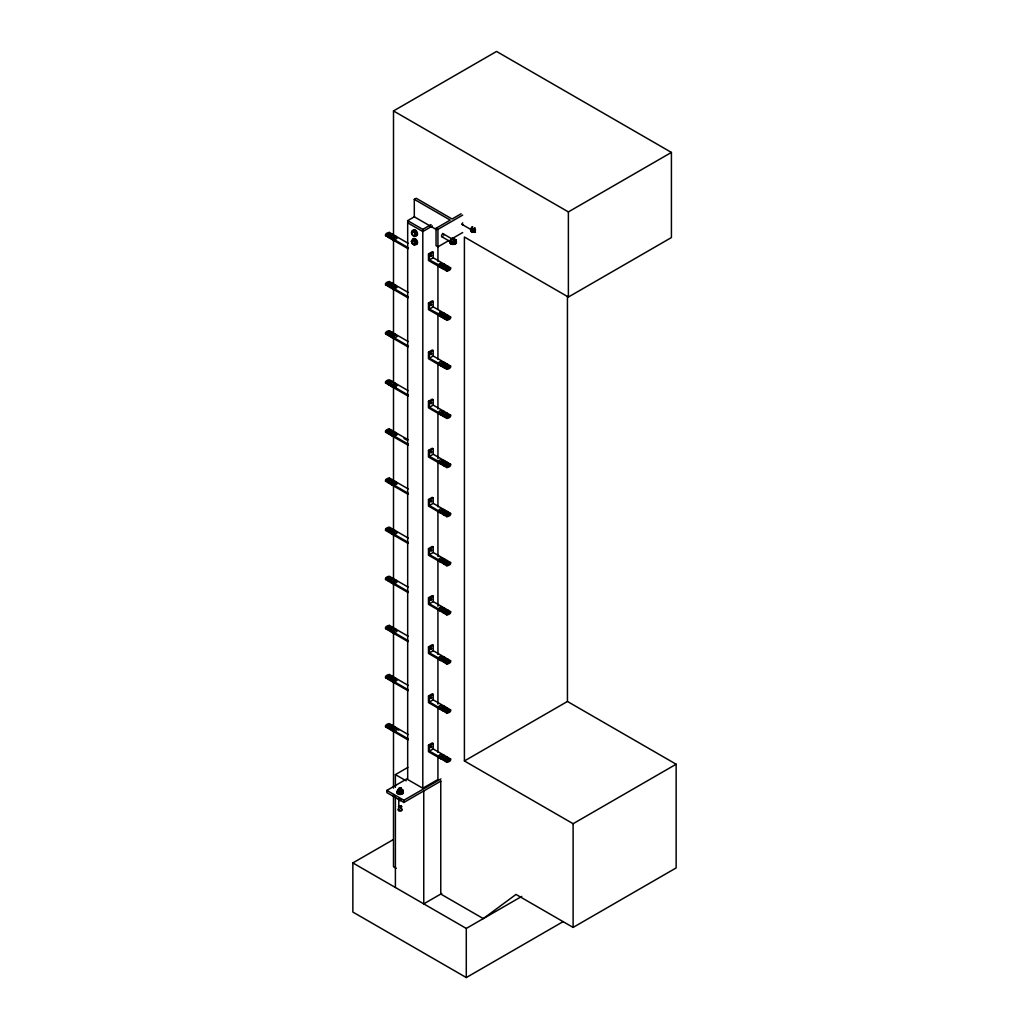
<?xml version="1.0" encoding="UTF-8"?>
<svg xmlns="http://www.w3.org/2000/svg" width="1029" height="1029" viewBox="0 0 1029 1029"><rect width="100%" height="100%" fill="white"/><g stroke="black" fill="none" stroke-linecap="round" stroke-linejoin="round"><path stroke-width="1.5" d="M389.206 236.49L389.232 236.246A1.351 0.785 0 0 1 388.306 236.168M389.206 286.705L385.566 284.827L385.566 283.734A4.862 2.804 0 0 1 389.348 281.547L391.895 283.026L391.727 284.48M389.206 334.734C388.267 333.396 387.882 335.39 389.206 335.827M389.206 384.936L385.566 383.058L385.566 381.965A4.862 2.804 0 0 1 389.348 379.791L391.895 381.257L391.895 382.351M389.206 432.965L389.232 432.733A1.351 0.785 0 0 1 388.628 432.72M389.206 483.18L385.566 481.302L385.566 480.209A4.862 2.804 0 0 1 389.348 478.022L391.895 479.501L391.792 481.057M389.206 531.208C388.422 529.832 387.599 531.916 389.245 532.199M389.206 581.424L385.566 579.546L385.566 578.452A4.862 2.804 0 0 1 389.348 576.266L391.895 577.745L391.895 578.838M389.206 629.452C388.422 628.076 387.599 630.16 389.245 630.443M389.206 679.654L385.566 677.777L385.566 676.683A4.862 2.804 0 0 1 389.348 674.509L391.895 675.976L391.895 677.622M444.412 366.607L429.427 358.169L429.427 352.715L433.209 350.529L433.209 355.995L429.427 358.169M389.232 728.725L385.566 725.805L385.566 726.898L388.113 728.378M444.412 464.838L444.464 464.696A1.608 0.926 0 0 1 443.563 464.619M444.412 563.082L429.427 554.657L429.427 549.19L433.209 547.016L433.209 552.47L429.427 554.657M444.451 563.982L444.374 563.146M444.412 661.325L429.427 652.888L429.427 647.434L433.209 645.247L433.209 650.714L429.427 652.888M444.451 662.213L444.374 661.377M444.412 759.556L429.427 751.131L429.427 745.678L433.209 743.491L433.209 748.945L429.427 751.131M444.451 760.457L444.374 759.621M411.716 231.422C410.622 234.265 414.057 237.828 416.604 235.126L416.604 232.734L414.803 230.509L411.716 231.422L414.803 230.509M416.604 232.734L415.304 233.493L415.304 235.873M452.374 244.246L452.374 241.854L450.689 240.889L452.49 238.664L455.963 239.783C457.108 242.895 453.249 246.317 450.689 243.281L450.689 240.889M473.173 232.245L473.173 229.853L471.488 228.888L471.488 231.268L474.961 232.4M389.168 236.554L392.473 238.072L392.371 239.628L408.101 248.722M395.007 237.172L395.2 235.808L389.348 232.425A4.862 2.804 0 0 0 385.566 234.612L385.566 235.705L389.206 237.583M429.427 309.06L433.209 306.874L433.209 301.42L429.427 303.594L429.427 309.06L440.952 315.17L440.952 316.803L443.46 318.102M443.563 314.385A1.608 0.926 0 0 1 445.531 315.517A1.608 0.926 0 0 1 442.843 315.929A1.608 0.926 0 0 1 443.563 314.385L443.795 312.983L433.209 306.874M392.371 583.469L389.052 581.565C388.139 579.198 393.863 581.668 392.371 583.469L408.101 592.563M391.702 628.23L391.895 626.867L389.348 625.388A4.862 2.804 0 0 0 385.566 627.574L385.566 628.655L388.139 630.121M399.355 787.995L400.114 788.754L400.873 787.995M446.908 660.104L447.101 658.727L433.209 650.714M400.873 790.478L400.873 788.973L402.944 790.169L402.185 793.308L399.355 793.745L397.284 792.549C396.332 789.5 403.136 787.481 399.496 788.973A2.405 1.389 0 0 0 398.146 791.16A2.405 1.389 0 0 0 402.095 791.16A2.405 1.389 0 0 0 400.744 789.024M402.185 793.308L402.944 790.169M411.433 241.185L413.774 238.96L415.845 240.156L416.874 242.831L415.845 244.297L413.864 244.799L411.793 242.612L411.433 241.185L413.774 238.96M414.546 245.043L416.874 242.831M455.963 239.783L454.162 239.628L452.374 241.854M474.961 227.628L473.173 229.853M389.181 434.109L385.566 431.087L385.566 432.18L388.113 433.659M389.181 482.125L388.357 481.598M389.181 580.369L388.357 579.841M389.181 678.613L388.357 678.072M391.727 235.165L391.895 233.905M388.139 335.403L385.566 333.936L385.566 332.856A4.862 2.804 0 0 1 389.348 330.669L395.2 334.052L395.2 335.145M441.055 266.511C445.12 267.424 445.724 271.206 440.952 267.681L441.055 266.125L429.427 259.938L429.427 254.472L433.209 252.298L433.209 257.752L429.427 259.938M446.933 267.038L447.101 265.778L433.209 257.752M441.055 316.726L428.476 309.6L428.476 303.053L432.257 300.867L433.209 301.42M443.795 312.983L447.101 314.9L446.998 316.456M385.566 431.087A4.862 2.804 0 0 1 389.348 428.913L395.2 432.296L395.033 433.749M391.727 431.64L391.895 430.379M429.427 407.291L440.013 413.401C441.685 413.118 441.647 415.523 440.013 414.494L428.476 407.844L428.476 401.284L432.257 399.111L433.209 399.651L433.209 405.117L429.427 407.291L429.427 401.837L433.209 399.651M433.209 405.117L447.101 413.131L447.101 414.224M388.139 531.877L385.566 530.424L385.566 529.33A4.862 2.804 0 0 1 389.348 527.144L395.2 530.527L395.2 531.62M444.374 464.902L444.258 466.073L440.952 464.169L441.055 462.613L429.427 456.413L429.427 450.959L433.209 448.773L433.209 454.226L429.427 456.413M446.933 463.513L447.101 462.253L433.209 454.226M429.427 505.535L440.013 511.645C441.685 511.362 441.647 513.767 440.013 512.738L428.476 506.075L428.476 499.528L432.257 497.341L433.209 497.895L433.209 503.348L429.427 505.535L429.427 500.081L433.209 497.895M433.209 503.348L447.101 511.374L447.101 512.468M395.033 580.909L395.2 579.649L391.895 577.745M391.895 626.867L395.2 628.77L395.033 630.031A1.608 0.926 0 0 0 394.261 631.716A1.608 0.926 0 0 0 396.937 631.304A1.608 0.926 0 0 0 394.982 630.172L395.033 630.237M429.427 603.779L440.013 609.888C441.685 609.592 441.647 612.011 440.013 610.982L428.476 604.319L428.476 597.772L432.257 595.585L433.209 596.138L433.209 601.592L429.427 603.779L429.427 598.312L433.209 596.138M433.209 601.592L447.101 609.618L447.101 610.699M385.566 725.805A4.862 2.804 0 0 1 389.348 723.631L395.2 727.014L395.2 728.108M443.615 658.084L443.795 656.824M429.427 702.01L440.013 708.119C441.685 707.836 441.647 710.242 440.013 709.213L428.476 702.563L428.476 696.016L432.257 693.829L433.209 694.369L433.209 699.836L429.427 702.01L429.427 696.556L433.209 694.369M433.209 699.836L447.101 707.849L447.101 708.942M389.091 237.699L392.371 239.628M408.101 346.953L389.052 335.956L389.168 334.785M447.101 314.9L450.599 316.919L450.599 318A4.862 2.804 0 0 1 446.818 320.186L444.258 318.72L444.258 317.073L440.952 315.71M444.296 318.694L443.486 318.102M433.209 355.995L450.599 366.028L450.599 367.121A4.862 2.804 0 0 1 446.818 369.308L444.258 367.829L444.374 366.658M444.296 367.816L440.952 365.925L441.055 364.755M408.101 445.197L389.052 434.199L389.168 433.029M443.975 415.214L444.438 416.784L443.486 416.333M408.101 543.441L389.052 532.443L389.168 531.273M443.64 513.458L444.438 515.014L443.486 514.577M408.101 641.672L389.052 630.674L389.168 629.504M443.64 611.689L444.438 613.258L443.486 612.821M408.101 739.915L389.052 728.918L389.168 727.747M440.952 708.672C445.416 709.444 445.583 713.354 440.952 709.766M395.2 235.808L408.166 243.294M391.895 283.026L395.2 284.93L395.2 286.564M395.2 284.93L408.166 292.416M392.371 288.75C393.824 286.911 388.126 284.454 389.052 286.847L408.101 297.844M440.952 267.681L428.476 260.478L428.476 253.931L432.257 251.745L433.209 252.298M447.101 265.778L450.599 267.797L450.599 268.891A4.862 2.804 0 0 1 446.818 271.064L444.258 269.598M395.2 334.052L408.166 341.538M392.371 337.872L392.371 336.239L389.091 334.849M391.895 381.257L395.2 383.174L395.097 384.344M395.2 383.174L408.166 390.66M392.371 386.994C393.824 385.155 388.126 382.698 389.052 385.078L408.101 396.075M440.952 365.925L428.476 358.722L428.476 352.175L432.257 349.989L433.209 350.529M395.2 432.296L408.166 439.782M392.371 436.116L392.371 434.47L389.091 433.093M447.101 413.131L450.599 415.15L450.599 416.243A4.862 2.804 0 0 1 446.818 418.43L444.258 416.951M391.895 479.501L395.2 481.405L395.2 482.498M395.2 481.405L408.166 488.904M392.371 485.225C393.824 483.398 388.126 480.942 389.052 483.321L408.101 494.319M440.952 463.076L444.451 464.645M443.679 461.519L443.795 460.349M440.952 464.169L428.476 456.966L428.476 450.406L432.257 448.232L433.209 448.773M447.101 462.253L450.599 464.272L450.599 465.365A4.862 2.804 0 0 1 446.818 467.552L444.258 466.073M395.2 530.527L408.166 538.013M392.371 534.347L392.371 532.713L389.091 531.337M447.101 511.374L450.599 513.394L450.599 514.487A4.862 2.804 0 0 1 446.818 516.674L444.258 515.195M395.2 579.649L408.166 587.135M433.209 552.47L447.101 560.496L447.101 561.59M440.952 561.307L440.952 562.4L444.387 563.879M440.952 562.4L428.476 555.197L428.476 548.65L432.257 546.463L433.209 547.016M447.101 560.496L450.599 562.516L450.599 563.609A4.862 2.804 0 0 1 446.818 565.783L444.258 564.316M395.2 628.77L408.166 636.256M392.371 632.591L392.371 630.957L389.091 629.568M447.101 609.618L450.599 611.638L450.599 612.718A4.862 2.804 0 0 1 446.818 614.905L444.258 613.438M391.895 675.976L395.2 677.892L395.2 678.986M395.2 677.892L408.166 685.378M392.371 681.712C393.824 679.873 388.126 677.416 389.052 679.796L408.101 690.793M440.952 659.55L440.952 660.644L444.387 662.11M440.952 660.644L428.476 653.441L428.476 646.894L432.257 644.707L433.209 645.247M447.101 658.727L450.599 660.747L450.599 661.84A4.862 2.804 0 0 1 446.818 664.027L444.258 662.547M395.2 727.014L408.166 734.5M392.371 730.834L392.371 729.188L389.091 727.812M447.101 707.849L450.599 709.869L450.599 710.962A4.862 2.804 0 0 1 446.818 713.148L444.258 711.669M399.496 787.892C397.143 789.848 403.394 789.475 400.551 787.802M433.209 748.945L447.101 756.971L447.101 758.064M440.952 757.794L440.952 758.887L444.387 760.354M440.952 758.887L428.476 751.684L428.476 745.125L432.257 742.951L433.209 743.491M447.101 756.971L450.599 758.99L450.599 760.084A4.862 2.804 0 0 1 446.818 762.27L444.258 760.791M389.052 236.631L389.052 237.725M444.258 268.505L446.818 269.971A4.862 2.804 0 0 0 450.599 267.797M444.258 317.627L446.818 319.093A4.862 2.804 0 0 0 450.599 316.919M444.258 366.748L446.818 368.215A4.862 2.804 0 0 0 450.599 366.028M444.258 464.979L446.818 466.459A4.862 2.804 0 0 0 450.599 464.272M444.258 563.223L446.818 564.689A4.862 2.804 0 0 0 450.599 562.516M444.258 661.467L446.818 662.933A4.862 2.804 0 0 0 450.599 660.747M444.258 759.698L446.818 761.177A4.862 2.804 0 0 0 450.599 758.99M393.502 234.496L393.502 110.939L496.544 51.45L671.422 152.421L671.422 237.558L568.381 297.047L464.401 237.017L464.401 760.958L573.114 823.714L676.143 764.225L676.143 867.923L573.114 927.412L515.992 894.433L483.308 918.601L440.772 894.047L440.772 781.152M436.399 229.583L414.301 216.823L414.301 199.356L416.192 198.263L452.104 218.997L461.133 213.788M437.93 757.048L437.93 779.519L422.803 788.24L407.677 779.519L407.677 220.643L414.558 216.669M407.677 220.643L422.803 229.377L431.061 224.605M413.504 236.04L416.604 235.126M432.424 225.994L422.803 231.551L407.677 222.817M448.927 240.49L437.93 246.831L436.039 245.738L436.039 228.284L450.213 220.09L414.301 199.356M412.475 239.718L414.546 240.902L415.845 240.156M412.475 243.847L413.774 243.101M436.039 228.284L437.93 229.377L462.677 215.087M453.056 238.098L462.677 232.541M393.502 110.939L568.381 211.91L671.422 152.421M395.393 787.326L395.393 774.605L407.844 767.415M440.914 781.062L403.895 802.44L386.878 792.613L386.878 790.426L407.445 778.554M464.401 760.958L567.442 701.469L676.143 764.225M386.878 790.426L403.895 800.253L440.914 778.889M563.12 921.637L466.291 977.55L352.857 912.054L352.857 862.932L392.975 839.78M441.737 893.494L423.755 903.874L423.755 790.979M352.857 862.932L466.291 928.428L521.767 896.4M385.566 234.612L389.181 236.194M388.113 237.172L388.203 236.04M385.566 283.734L389.245 285.419M388.113 286.294L388.203 285.162M443.319 269.045L443.319 267.952M443.319 317.073L443.345 318.154M385.566 381.965L388.923 383.38M388.113 384.537L388.203 383.405M443.319 366.195L443.345 367.276M388.203 432.527L389.181 432.669M440.952 413.954L443.962 415.214M440.952 415.047L443.46 416.346M385.566 480.209L388.255 481.623M388.113 482.781L388.203 481.649M443.319 464.439L443.345 465.507M440.952 512.198L443.615 513.458M440.952 513.278L443.46 514.59M385.566 578.452L388.255 579.867M388.113 581.012L388.203 579.88M443.319 562.67L443.345 563.751M440.952 610.429L443.615 611.702M440.952 611.522L443.46 612.821M385.566 676.683L388.255 678.098M388.113 679.256L388.203 678.124M443.319 660.914L443.345 661.994M388.203 727.246L389.232 727.452M443.319 710.036L443.345 711.116M443.319 759.158L443.345 760.225M396.011 483.115L396.152 481.958M444.592 560.278L444.734 559.133M397.284 791.044L399.355 792.24L402.185 791.803M392.538 333.872L392.834 332.689M392.538 530.359L392.834 529.163M392.538 726.834L392.834 725.651M395.676 679.642L396.152 678.433M399.805 787.944L400.976 788.124M450.689 243.281L454.162 244.413M461.687 224.206L471.231 229.711M452.49 238.664L454.162 239.628M442.496 233.429L452.04 238.934M442.251 236.992L450.432 241.712M428.476 253.931L429.427 254.472M392.371 238.535L408.397 247.796M428.476 303.053L429.427 303.594M439.949 311.851L443.795 314.077M392.371 287.657L408.397 296.918M428.476 352.175L429.427 352.715M385.566 332.856L388.113 334.322M392.371 336.779L408.397 346.04M428.476 401.284L429.427 401.837M392.371 385.901L408.397 395.162M444.258 415.857L446.818 417.337A4.862 2.804 0 0 0 450.599 415.15M428.476 450.406L429.427 450.959M404.011 438.47L406.635 439.988M392.371 435.023L408.397 444.271M428.476 499.528L429.427 500.081M392.371 484.144L408.397 493.393M444.258 514.101L446.818 515.58A4.862 2.804 0 0 0 450.599 513.394M428.476 548.65L429.427 549.19M385.566 529.33L388.113 530.81M392.371 533.254L408.397 542.515M428.476 597.772L429.427 598.312M392.371 582.375L408.397 591.636M444.258 612.345L446.818 613.811A4.862 2.804 0 0 0 450.599 611.638M428.476 646.894L429.427 647.434M385.566 627.574L388.113 629.041M392.371 631.497L408.397 640.758M428.476 696.016L429.427 696.556M392.371 680.619L408.397 689.88M444.258 710.576L446.818 712.055A4.862 2.804 0 0 0 450.599 709.869M428.476 745.125L429.427 745.678M396.152 728.648L398.776 730.166M392.371 729.741L408.397 738.989M395.393 774.605L406.198 780.844M396.204 868.322L393.502 866.752L393.502 794.542M443.679 363.661L443.795 362.105M415.304 233.493L413.504 231.255M415.575 243.577L414.546 240.902M443.615 510.924L443.795 509.458M443.615 707.412L443.795 705.945M573.114 823.714L573.114 927.412M568.381 211.91L568.381 297.047M567.442 296.455L567.442 701.469M466.291 928.428L466.291 977.55M448.039 266.318L448.039 267.411M448.039 315.44L448.039 316.533M448.039 462.793L448.039 463.886M448.039 511.915L448.039 513.008M448.039 610.158L448.039 611.252M448.039 659.28L448.039 660.374M447.101 364.009L447.101 365.102M446.818 269.971L446.818 271.064M446.818 319.093L446.818 320.186M446.818 368.215L446.818 369.308M446.818 417.337L446.818 418.43M446.818 466.459L446.818 467.552M446.818 515.58L446.818 516.674M446.818 564.689L446.818 565.783M446.818 613.811L446.818 614.905M446.818 662.933L446.818 664.027M446.818 712.055L446.818 713.148M446.818 761.177L446.818 762.27M444.734 264.414L444.734 265.508M444.734 313.523L444.734 314.617M444.734 362.645L444.734 363.739M444.734 460.889L444.734 461.982M444.734 510.011L444.734 511.104M444.734 657.364L444.734 658.457M444.734 706.486L444.734 707.579M443.795 263.861L443.795 264.955M443.795 411.227L443.795 412.32M443.795 558.58L443.795 559.673M443.795 607.702L443.795 608.795M443.795 755.067L443.795 756.148M443.319 415.317L443.319 416.411M443.319 513.561L443.319 514.654M443.319 611.792L443.319 612.885M440.013 266.048L440.013 267.141M440.013 315.17L440.013 316.263M440.013 364.292L440.013 365.372M440.013 413.401L440.013 414.494M440.013 462.523L440.013 463.616M440.013 511.645L440.013 512.738M440.013 560.766L440.013 561.86M440.013 609.888L440.013 610.982M440.013 659.01L440.013 660.104M440.013 708.119L440.013 709.213M440.013 757.241L440.013 758.334M437.93 229.377L437.93 261.327M437.93 264.53L437.93 309.459M437.93 314.269L437.93 359.185M437.93 363.996L437.93 408.925M437.93 413.735L437.93 458.651M437.93 461.867L437.93 506.782M437.93 511.593L437.93 556.522M437.93 559.725L437.93 606.248M437.93 609.464L437.93 654.38M437.93 657.582L437.93 704.106M437.93 707.322L437.93 752.238M422.803 229.377L422.803 788.24M403.895 800.253L403.895 802.44M399.355 792.24L399.355 793.745M398.789 799.752L398.789 806.582M398.043 789.41L398.043 790.915M396.152 236.361L396.152 237.455M396.152 285.483L396.152 286.564M396.152 383.714L396.152 384.807M396.152 432.836L396.152 433.929M396.152 580.202L396.152 581.282M396.152 629.311L396.152 630.404M395.393 796.858L395.393 887.5M393.502 239.32L393.502 284.248M393.502 289.059L393.502 333.988M393.502 337.203L393.502 382.132M393.502 386.955L393.502 431.884M393.502 435.087L393.502 481.623M393.502 484.839L393.502 529.768M393.502 532.983L393.502 579.52M393.502 582.723L393.502 627.651M393.502 632.475L393.502 677.404M393.502 682.214L393.502 727.143M393.502 730.358L393.502 788.124M392.834 234.445L392.834 235.538M392.834 283.567L392.834 284.66M392.834 430.932L392.834 432.013M392.834 480.041L392.834 481.135M392.834 627.407L392.834 628.5M392.834 676.529L392.834 677.622M391.895 332.135L391.895 333.229M391.895 528.623L391.895 529.716M391.895 725.098L391.895 726.191M391.419 237.995L391.419 239.088M391.419 287.117L391.419 288.21M391.419 336.239L391.419 337.332M391.419 385.361L391.419 386.441M391.419 434.47L391.419 435.563M391.419 483.591L391.419 484.685M391.419 532.713L391.419 533.807M391.419 581.835L391.419 582.928M391.419 630.957L391.419 632.05M391.419 680.079L391.419 681.159M391.419 729.188L391.419 730.281M389.348 232.425L389.348 233.519M389.348 281.547L389.348 282.641M389.348 330.669L389.348 331.762A4.862 2.804 0 0 0 388.885 331.827M389.348 428.913L389.348 429.993M389.348 478.022L389.348 479.115M389.348 625.388L389.348 626.481M389.348 674.509L389.348 675.603M398.725 793.076A1.608 0.926 0 0 1 398.57 792.857M385.566 235.705A4.862 2.804 0 0 1 386.287 234.702M392.589 238.239A1.608 0.926 0 0 1 391.766 238.239M448.477 318.411A1.351 0.785 0 0 1 448.129 318.758M442.843 317.022A1.608 0.926 0 0 1 442.38 316.366M441.184 315.401A1.608 0.926 0 0 1 440.348 315.401M446.007 269.482A1.351 0.785 0 0 1 445.827 269.096M444.785 268.054A1.608 0.926 0 0 1 443.177 268.054M439.962 266.189A1.608 0.926 0 0 1 439.627 266.048M385.566 333.936A4.862 2.804 0 0 1 386.287 332.946M394.583 338.232A1.608 0.926 0 0 1 394.261 338.091M391.38 336.38A1.608 0.926 0 0 1 390.788 336.046M447.178 368.112A1.351 0.785 0 0 1 446.226 367.88M442.843 366.144A1.608 0.926 0 0 1 442.431 365.732M439.962 364.433A1.608 0.926 0 0 1 439.164 363.636M385.566 284.827A4.862 2.804 0 0 1 386.287 283.824M386.878 283.399A4.862 2.804 0 0 1 387.238 283.219M394.583 289.123A1.608 0.926 0 0 1 393.837 288.557M446.007 465.957A1.351 0.785 0 0 1 445.827 465.571M440.772 462.793A1.608 0.926 0 0 1 439.627 462.523M443.975 415.536A1.608 0.926 0 0 1 442.843 415.266M439.962 413.555A1.608 0.926 0 0 1 439.383 413.221M385.566 530.424A4.862 2.804 0 0 1 386.287 529.42M394.583 534.72A1.608 0.926 0 0 1 394.261 534.565M391.38 532.855A1.608 0.926 0 0 1 390.788 532.52M385.566 726.898A4.862 2.804 0 0 1 386.287 725.908M395.805 731.285A1.608 0.926 0 0 1 394.261 731.053M391.38 729.342A1.608 0.926 0 0 1 390.788 728.995M388.306 727.362A1.351 0.785 0 0 1 387.817 727.079M442.843 513.497A1.608 0.926 0 0 1 442.38 512.841M447.178 761.074A1.351 0.785 0 0 1 446.509 760.971M442.843 759.106A1.608 0.926 0 0 1 442.586 758.913M439.962 757.395A1.608 0.926 0 0 1 439.216 756.829M385.566 432.18A4.862 2.804 0 0 1 386.287 431.177M385.566 383.058A4.862 2.804 0 0 1 386.287 382.068M387.611 381.296A4.862 2.804 0 0 1 388.447 381.039M395.805 387.444A1.608 0.926 0 0 1 394.982 387.444M391.38 385.502A1.608 0.926 0 0 1 391.046 385.361M388.306 383.534A1.351 0.785 0 0 1 387.817 383.238M385.566 481.302A4.862 2.804 0 0 1 386.287 480.299M386.57 480.08A4.862 2.804 0 0 1 387.238 479.694M394.583 485.598A1.608 0.926 0 0 1 394.004 485.264M385.566 628.655A4.862 2.804 0 0 1 386.287 627.664M386.878 627.24A4.862 2.804 0 0 1 387.238 627.06M394.583 632.951A1.608 0.926 0 0 1 393.837 632.398M385.566 579.546A4.862 2.804 0 0 1 386.287 578.542M387.611 577.771A4.862 2.804 0 0 1 388.447 577.513M392.589 582.067A1.608 0.926 0 0 1 391.046 581.835M447.178 564.587A1.351 0.785 0 0 1 446.226 564.368M442.843 562.619A1.608 0.926 0 0 1 442.586 562.426M439.962 560.908A1.608 0.926 0 0 1 439.216 560.355M441.904 659.01A1.608 0.926 0 0 1 439.627 659.01M385.566 677.777A4.862 2.804 0 0 1 386.287 676.786M386.57 676.567A4.862 2.804 0 0 1 387.238 676.182M394.583 682.073A1.608 0.926 0 0 1 394.004 681.738M391.38 680.22A1.608 0.926 0 0 1 390.634 679.654M443.975 612.011A1.608 0.926 0 0 1 442.843 611.74M439.962 610.03A1.608 0.926 0 0 1 439.383 609.695M442.843 709.984A1.608 0.926 0 0 1 442.431 709.56M462.831 224.824A1.608 0.926 -60 0 1 462.69 222.83M442.894 236.516A1.608 0.926 -60 0 1 441.518 236.078A1.608 0.926 -60 0 1 442.817 233.982A1.608 0.926 -60 0 1 443.731 235.152M415.24 239.847A1.878 1.08 60 0 1 415.909 240.439M416.179 240.837A1.878 1.08 60 0 1 416.526 242.51M412.976 240.066A3.203 1.852 60 0 1 415.047 238.651A3.203 1.852 60 0 1 417.478 242.214A3.203 1.852 60 0 1 415.832 244.246M412.539 240.323A3.203 1.852 60 0 1 414.61 238.908A3.203 1.852 60 0 1 417.041 242.458A3.203 1.852 60 0 1 415.394 244.503M413.658 240.207A1.878 1.08 60 0 1 414.147 239.924M414.005 240.246A1.608 0.926 60 0 1 414.237 240.169M414.301 231.023A1.878 1.08 60 0 1 414.906 230.972M416.179 232.104A1.878 1.08 60 0 1 416.526 232.991M416.385 234.072A1.878 1.08 60 0 1 416.179 234.265M415.15 231.615A1.878 1.08 60 0 1 416.089 233.236M413.053 232.065A3.203 1.852 60 0 1 414.854 229.84A3.203 1.852 60 0 1 417.504 233.724A3.203 1.852 60 0 1 415.24 235.268M412.616 232.31A3.203 1.852 60 0 1 414.61 230.174A3.203 1.852 60 0 1 417.067 234.432A3.203 1.852 60 0 1 414.224 235.088M415.099 231.795A1.608 0.926 60 0 1 415.909 233.197M471.758 230.252A1.878 1.08 -60 0 1 472.247 227.885M472.697 231.911A3.203 1.852 -60 0 1 471.012 230.355A3.203 1.852 -60 0 1 472.697 226.856M472.144 228.94A1.878 1.08 -60 0 1 472.62 228.104M472.324 231.692A3.203 1.852 -60 0 1 470.639 230.136A3.203 1.852 -60 0 1 472.324 226.637M475.552 232.142A1.608 0.926 -60 0 1 475.552 229.879M474.729 232.284A2.405 1.389 -60 0 1 473.469 231.113A2.405 1.389 -60 0 1 474.729 228.489M474.883 231.576A1.608 0.926 -60 0 1 474.035 230.792A1.608 0.926 -60 0 1 474.883 229.043M472.298 228.952A1.608 0.926 -60 0 1 472.723 228.232M451.178 242.458A1.878 1.08 -60 0 1 450.959 242.252M450.831 241.172A1.878 1.08 -60 0 1 451.178 240.297M453.069 243.243A3.203 1.852 -60 0 1 450.226 242.587A3.203 1.852 -60 0 1 452.683 238.329A3.203 1.852 -60 0 1 454.677 240.464M452.104 243.449A3.203 1.852 -60 0 1 449.853 241.905A3.203 1.852 -60 0 1 452.503 238.021A3.203 1.852 -60 0 1 454.303 240.246M454.381 243.449A1.608 0.926 -60 0 1 453.262 242.561A1.608 0.926 -60 0 1 454.767 240.683A1.608 0.926 -60 0 1 455.358 242.227M401.734 809.54A1.878 1.08 0 0 1 401.194 810.955A1.878 1.08 0 0 1 398.686 810.775A1.878 1.08 0 0 1 398.789 809.308M401.734 808.665A1.878 1.08 0 0 1 401.194 810.093A1.878 1.08 0 0 1 398.686 809.9A1.878 1.08 0 0 1 398.789 808.434M400.603 808.164A1.878 1.08 0 0 1 401.053 808.267M400.924 805.784A1.608 0.926 0 0 1 401.259 807.238A1.608 0.926 0 0 1 398.725 807.045A1.608 0.926 0 0 1 399.702 805.694M401.284 800.138A1.351 0.785 0 0 1 399.046 800.228A1.351 0.785 0 0 1 399.767 798.993M400.783 805.913A1.338 0.772 0 0 1 401.066 807.122A1.338 0.772 0 0 1 398.969 806.968A1.338 0.772 0 0 1 399.767 805.836M400.821 789.655A1.415 0.823 0 0 1 401.117 790.941A1.415 0.823 0 0 1 398.892 790.774A1.415 0.823 0 0 1 399.754 789.577M401.927 791.828A1.878 1.08 0 0 1 401.734 792.652M401.439 792.87A1.878 1.08 0 0 1 399.188 793.05A1.878 1.08 0 0 1 398.313 791.828M401.927 792.896A1.878 1.08 0 0 1 401.734 793.153M398.789 793.372A1.878 1.08 0 0 1 398.313 792.896M402.892 791.687A3.203 1.852 0 0 1 401.953 794.131A3.203 1.852 0 0 1 397.657 793.796A3.203 1.852 0 0 1 397.85 791.301M402.892 791.185A3.203 1.852 0 0 1 401.722 793.719A3.203 1.852 0 0 1 397.335 793.037A3.203 1.852 0 0 1 398.519 790.504M401.722 790.504A3.203 1.852 0 0 1 402.39 790.799M400.924 792.909A1.608 0.926 0 0 1 399.316 792.909M398.725 792.574A1.608 0.926 0 0 1 398.57 791.867M400.924 800.112A1.608 0.926 0 0 1 398.982 799.97A1.608 0.926 0 0 1 398.725 798.851M430.675 255.848C431.73 258.138 432.386 252.748 430.675 255.848M430.675 304.97C431.743 307.247 432.36 301.921 430.675 304.97M430.675 354.092C431.73 356.381 432.386 350.979 430.675 354.092M430.675 403.214C431.743 405.477 432.36 400.152 430.675 403.214M430.675 452.323C431.73 454.612 432.386 449.223 430.675 452.323M430.675 501.445C431.743 503.721 432.36 498.396 430.675 501.445M430.675 550.566C431.73 552.856 432.386 547.467 430.675 550.566M430.675 599.688C431.743 601.965 432.36 596.64 430.675 599.688M430.675 648.81C431.73 651.1 432.386 645.697 430.675 648.81M430.675 697.932C431.743 700.196 432.36 694.871 430.675 697.932M430.675 747.041C431.73 749.331 432.386 743.941 430.675 747.041M443.615 363.571L443.589 363.469A1.608 0.926 0 0 1 445.531 364.639A1.608 0.926 0 0 1 442.843 365.051A1.608 0.926 0 0 1 443.563 363.507M394.583 238.908A1.608 0.926 0 0 0 397.001 238.098A1.608 0.926 0 0 0 394.583 237.3A1.608 0.926 0 0 0 394.583 238.908M391.38 237.056A1.608 0.926 0 0 0 393.785 236.246A1.608 0.926 0 0 0 391.38 235.448A1.608 0.926 0 0 0 391.38 237.056M388.306 235.075A1.351 0.785 0 0 0 390.325 234.406A1.351 0.785 0 0 0 388.306 233.724A1.351 0.785 0 0 0 388.306 235.075M446.226 317.678A1.351 0.785 0 0 0 448.477 317.318A1.351 0.785 0 0 0 446.83 316.366A1.351 0.785 0 0 0 446.226 317.678M439.627 314.077A1.608 0.926 0 0 0 442.316 313.665A1.608 0.926 0 0 0 440.348 312.52A1.608 0.926 0 0 0 439.627 314.077M446.226 268.556A1.351 0.785 0 0 0 448.477 268.209A1.351 0.785 0 0 0 446.83 267.244A1.351 0.785 0 0 0 446.226 268.556M442.843 266.807A1.608 0.926 0 0 0 445.531 266.395A1.608 0.926 0 0 0 443.563 265.263A1.608 0.926 0 0 0 442.843 266.807M439.627 264.955A1.608 0.926 0 0 0 442.316 264.543A1.608 0.926 0 0 0 440.348 263.411A1.608 0.926 0 0 0 439.627 264.955M394.261 336.997A1.608 0.926 0 0 0 396.937 336.586A1.608 0.926 0 0 0 394.982 335.454A1.608 0.926 0 0 0 394.261 336.997M391.046 335.145A1.608 0.926 0 0 0 393.721 334.734A1.608 0.926 0 0 0 391.766 333.589A1.608 0.926 0 0 0 391.046 335.145M388.023 333.19A1.351 0.785 0 0 0 390.287 332.843A1.351 0.785 0 0 0 388.628 331.891A1.351 0.785 0 0 0 388.023 333.19M446.226 366.787A1.351 0.785 0 0 0 448.477 366.44A1.351 0.785 0 0 0 446.83 365.488A1.351 0.785 0 0 0 446.226 366.787M439.627 363.198A1.608 0.926 0 0 0 442.316 362.774A1.608 0.926 0 0 0 440.348 361.642A1.608 0.926 0 0 0 439.627 363.198M394.583 288.03A1.608 0.926 0 0 0 397.001 287.22A1.608 0.926 0 0 0 394.583 286.422A1.608 0.926 0 0 0 394.583 288.03M391.38 286.165A1.608 0.926 0 0 0 393.785 285.367A1.608 0.926 0 0 0 391.38 284.57A1.608 0.926 0 0 0 391.38 286.165M388.306 284.197A1.351 0.785 0 0 0 390.325 283.528A1.351 0.785 0 0 0 388.306 282.846A1.351 0.785 0 0 0 388.306 284.197M446.226 465.031A1.351 0.785 0 0 0 448.477 464.684A1.351 0.785 0 0 0 446.83 463.732A1.351 0.785 0 0 0 446.226 465.031M442.843 463.294A1.608 0.926 0 0 0 445.531 462.87A1.608 0.926 0 0 0 443.563 461.738A1.608 0.926 0 0 0 442.843 463.294M439.627 461.429A1.608 0.926 0 0 0 442.316 461.018A1.608 0.926 0 0 0 440.348 459.886A1.608 0.926 0 0 0 439.627 461.429M446.226 415.909A1.351 0.785 0 0 0 448.477 415.562A1.351 0.785 0 0 0 446.83 414.61A1.351 0.785 0 0 0 446.226 415.909M442.843 414.172A1.608 0.926 0 0 0 445.531 413.761A1.608 0.926 0 0 0 443.563 412.616A1.608 0.926 0 0 0 442.843 414.172M439.627 412.32A1.608 0.926 0 0 0 442.316 411.896A1.608 0.926 0 0 0 440.348 410.764A1.608 0.926 0 0 0 439.627 412.32M394.583 533.627A1.608 0.926 0 0 0 397.001 532.829A1.608 0.926 0 0 0 394.583 532.019A1.608 0.926 0 0 0 394.583 533.627M391.046 531.62A1.608 0.926 0 0 0 393.721 531.208A1.608 0.926 0 0 0 391.766 530.076A1.608 0.926 0 0 0 391.046 531.62M388.023 529.678A1.351 0.785 0 0 0 390.287 529.318A1.351 0.785 0 0 0 388.628 528.366A1.351 0.785 0 0 0 388.023 529.678M394.261 729.96A1.608 0.926 0 0 0 396.937 729.535A1.608 0.926 0 0 0 394.982 728.403A1.608 0.926 0 0 0 394.261 729.96M391.046 728.108A1.608 0.926 0 0 0 393.721 727.683A1.608 0.926 0 0 0 391.766 726.551A1.608 0.926 0 0 0 391.046 728.108M388.023 726.152A1.351 0.785 0 0 0 390.287 725.805A1.351 0.785 0 0 0 388.628 724.853A1.351 0.785 0 0 0 388.023 726.152M446.226 514.153A1.351 0.785 0 0 0 448.477 513.805A1.351 0.785 0 0 0 446.83 512.854A1.351 0.785 0 0 0 446.226 514.153M442.843 512.416A1.608 0.926 0 0 0 445.531 511.992A1.608 0.926 0 0 0 443.563 510.86A1.608 0.926 0 0 0 442.843 512.416M439.627 510.551A1.608 0.926 0 0 0 442.316 510.14A1.608 0.926 0 0 0 440.348 509.008A1.608 0.926 0 0 0 439.627 510.551M446.226 759.749A1.351 0.785 0 0 0 448.477 759.402A1.351 0.785 0 0 0 446.83 758.45A1.351 0.785 0 0 0 446.226 759.749M442.843 758.013A1.608 0.926 0 0 0 445.531 757.588A1.608 0.926 0 0 0 443.563 756.456A1.608 0.926 0 0 0 442.843 758.013M439.627 756.148A1.608 0.926 0 0 0 442.316 755.736A1.608 0.926 0 0 0 440.348 754.604A1.608 0.926 0 0 0 439.627 756.148M394.583 435.383A1.608 0.926 0 0 0 397.001 434.585A1.608 0.926 0 0 0 394.583 433.775A1.608 0.926 0 0 0 394.583 435.383M391.38 433.531A1.608 0.926 0 0 0 393.785 432.733A1.608 0.926 0 0 0 391.38 431.923A1.608 0.926 0 0 0 391.38 433.531M388.306 431.563A1.351 0.785 0 0 0 390.325 430.881A1.351 0.785 0 0 0 388.306 430.212A1.351 0.785 0 0 0 388.306 431.563M394.583 386.261A1.608 0.926 0 0 0 397.001 385.463A1.608 0.926 0 0 0 394.583 384.666A1.608 0.926 0 0 0 394.583 386.261M391.38 384.409A1.608 0.926 0 0 0 393.785 383.611A1.608 0.926 0 0 0 391.38 382.801A1.608 0.926 0 0 0 391.38 384.409M388.306 382.441A1.351 0.785 0 0 0 390.325 381.759A1.351 0.785 0 0 0 388.306 381.09A1.351 0.785 0 0 0 388.306 382.441M394.583 484.505A1.608 0.926 0 0 0 397.001 483.707A1.608 0.926 0 0 0 394.583 482.897A1.608 0.926 0 0 0 394.583 484.505M391.38 482.652A1.608 0.926 0 0 0 393.785 481.842A1.608 0.926 0 0 0 391.38 481.045A1.608 0.926 0 0 0 391.38 482.652M388.306 480.672A1.351 0.785 0 0 0 390.325 480.003A1.351 0.785 0 0 0 388.306 479.334A1.351 0.785 0 0 0 388.306 480.672M391.046 629.864A1.608 0.926 0 0 0 393.721 629.452A1.608 0.926 0 0 0 391.766 628.307A1.608 0.926 0 0 0 391.046 629.864M388.023 627.909A1.351 0.785 0 0 0 390.287 627.561A1.351 0.785 0 0 0 388.628 626.61A1.351 0.785 0 0 0 388.023 627.909M394.261 582.594A1.608 0.926 0 0 0 396.937 582.182A1.608 0.926 0 0 0 394.982 581.051A1.608 0.926 0 0 0 394.261 582.594M391.046 580.742A1.608 0.926 0 0 0 393.721 580.33A1.608 0.926 0 0 0 391.766 579.198A1.608 0.926 0 0 0 391.046 580.742M388.023 578.787A1.351 0.785 0 0 0 390.287 578.439A1.351 0.785 0 0 0 388.628 577.488A1.351 0.785 0 0 0 388.023 578.787M446.226 563.275A1.351 0.785 0 0 0 448.477 562.927A1.351 0.785 0 0 0 446.83 561.963A1.351 0.785 0 0 0 446.226 563.275M442.843 561.525A1.608 0.926 0 0 0 445.531 561.114A1.608 0.926 0 0 0 443.563 559.982A1.608 0.926 0 0 0 442.843 561.525M439.627 559.673A1.608 0.926 0 0 0 442.316 559.261A1.608 0.926 0 0 0 440.348 558.13A1.608 0.926 0 0 0 439.627 559.673M446.226 661.506A1.351 0.785 0 0 0 448.477 661.158A1.351 0.785 0 0 0 446.83 660.206A1.351 0.785 0 0 0 446.226 661.506M442.843 659.769A1.608 0.926 0 0 0 445.531 659.357A1.608 0.926 0 0 0 443.563 658.226A1.608 0.926 0 0 0 442.843 659.769M439.627 657.917A1.608 0.926 0 0 0 442.316 657.505A1.608 0.926 0 0 0 440.348 656.361A1.608 0.926 0 0 0 439.627 657.917M394.583 680.979A1.608 0.926 0 0 0 397.001 680.182A1.608 0.926 0 0 0 394.583 679.384A1.608 0.926 0 0 0 394.583 680.979M391.38 679.127A1.608 0.926 0 0 0 393.785 678.33A1.608 0.926 0 0 0 391.38 677.519A1.608 0.926 0 0 0 391.38 679.127M388.306 677.159A1.351 0.785 0 0 0 390.325 676.477A1.351 0.785 0 0 0 388.306 675.809A1.351 0.785 0 0 0 388.306 677.159M446.226 612.396A1.351 0.785 0 0 0 448.477 612.036A1.351 0.785 0 0 0 446.83 611.085A1.351 0.785 0 0 0 446.226 612.396M442.843 610.647A1.608 0.926 0 0 0 445.531 610.236A1.608 0.926 0 0 0 443.563 609.104A1.608 0.926 0 0 0 442.843 610.647M439.627 608.795A1.608 0.926 0 0 0 442.316 608.383A1.608 0.926 0 0 0 440.348 607.239A1.608 0.926 0 0 0 439.627 608.795M446.226 710.627A1.351 0.785 0 0 0 448.477 710.28A1.351 0.785 0 0 0 446.83 709.328A1.351 0.785 0 0 0 446.226 710.627M442.843 708.891A1.608 0.926 0 0 0 445.531 708.479A1.608 0.926 0 0 0 443.563 707.335A1.608 0.926 0 0 0 442.843 708.891M439.627 707.039A1.608 0.926 0 0 0 442.316 706.614A1.608 0.926 0 0 0 440.348 705.482A1.608 0.926 0 0 0 439.627 707.039M411.6 241.519A2.405 1.389 60 0 0 414.147 244.696A2.405 1.389 60 0 0 414.147 241.288A2.405 1.389 60 0 0 411.6 241.519M411.6 232.786A2.405 1.389 60 0 0 414.147 235.963A2.405 1.389 60 0 0 414.147 232.554A2.405 1.389 60 0 0 411.6 232.786M455.615 243.783A1.608 0.926 -60 0 0 456.13 241.3A1.608 0.926 -60 0 0 454.226 242.985A1.608 0.926 -60 0 0 455.615 243.783M454.818 243.783A2.405 1.389 -60 0 0 455.577 240.053A2.405 1.389 -60 0 0 452.734 242.587A2.405 1.389 -60 0 0 454.818 243.783M399.111 789.629A1.415 0.823 0 0 0 401.49 789.269A1.415 0.823 0 0 0 399.754 788.265A1.415 0.823 0 0 0 399.111 789.629"/></g></svg>
